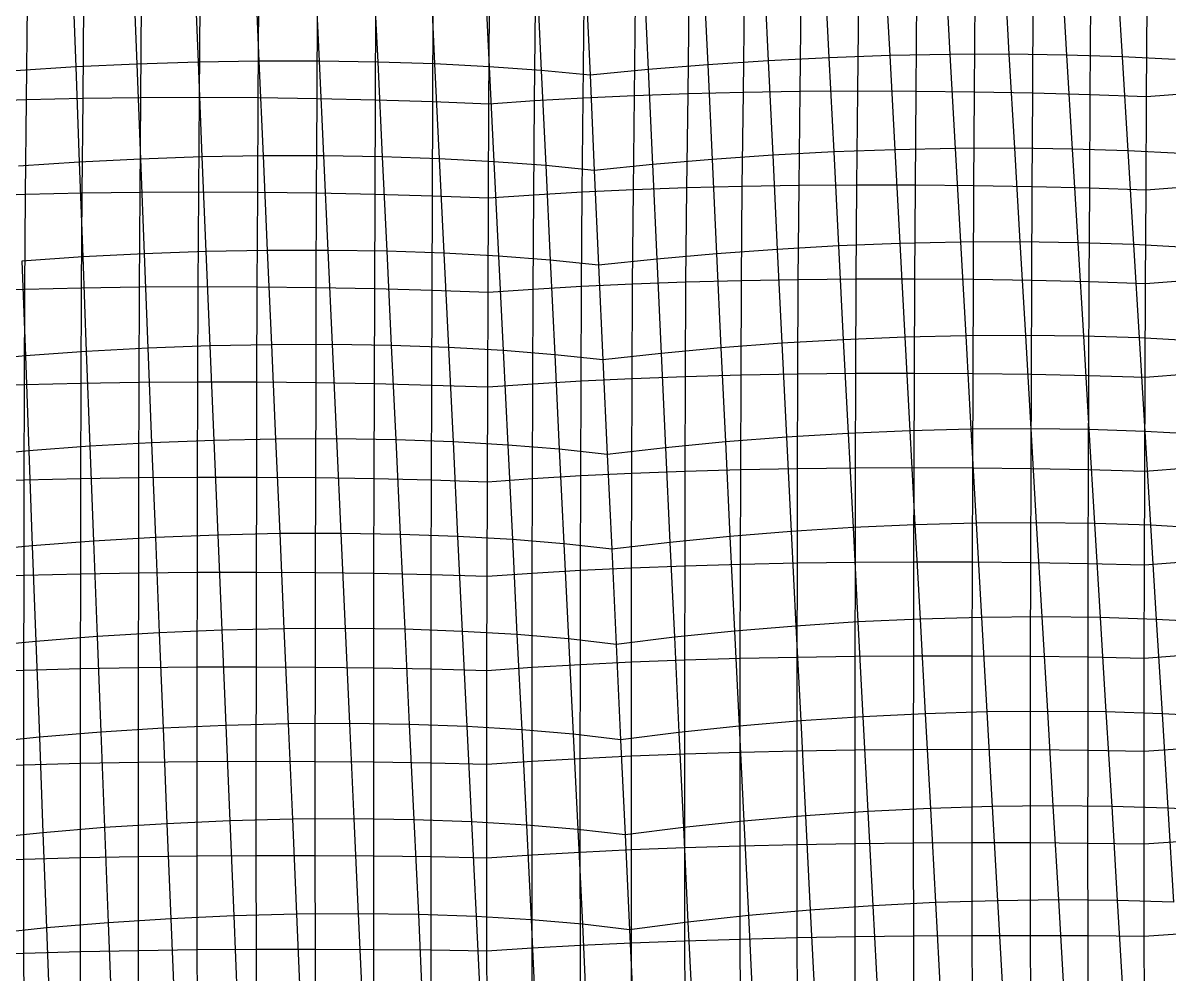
# Model space of a CAD drawing. Extents: x -429 to 429, y -1 to 209.
# Drawn here: x 79.73 to 120.57, y 107.02 to 140.9 of the extents above; entities that cross this region are included whole.
import ezdxf

# ---------------------------------------------------------------- set-up
doc = ezdxf.new("R2010")
doc.units = 0

msp = doc.modelspace()

# ---------------------------------------------------------------- linework, layer by layer
at = {"layer": 'default', "color": 5, "linetype": 'CONTINUOUS'}
for p, q in [((87.996, 142.93, -5.361), (88.143, 139.542, -6.041)), ((90.127, 142.929, -4.918), (90.282, 139.543, -5.594)), ((106.121, 142.928, -1.267), (106.283, 139.555, -1.918)), ((108.281, 143.032, -1.289), (108.45, 139.664, -1.951)), ((110.436, 143.103, -1.123), (110.615, 139.739, -1.792)), ((112.572, 143.14, -0.77), (112.758, 139.78, -1.44)), ((114.67, 143.144, -0.234), (114.864, 139.786, -0.899)), ((116.714, 143.115, 0.481), (116.914, 139.758, -0.174)), ((118.69, 143.052, 1.371), (118.893, 139.695, 0.73)), ((81.494, 142.733, -5.567), (81.617, 139.334, -6.228)), ((83.662, 142.831, -5.687), (83.793, 139.437, -6.359)), ((85.835, 142.897, -5.618), (85.974, 139.507, -6.297)), ((92.213, 142.894, -4.293), (92.373, 139.509, -4.96)), ((94.237, 142.826, -3.49), (94.401, 139.441, -4.143)), ((96.184, 142.726, -2.515), (96.348, 139.339, -3.15)), ((98.038, 142.594, -1.377), (98.198, 139.204, -1.989)), ((101.857, 142.626, -0.661), (102.009, 139.241, -1.275)), ((103.974, 142.793, -1.057), (104.13, 139.414, -1.692)), ((99.786, 142.431, -0.083), (99.937, 139.037, -0.67)), ((99.786, 142.431, -0.083), (99.937, 139.037, -0.67)), ((108.45, 139.664, -1.951), (106.283, 139.555, -1.918)), ((110.615, 139.739, -1.792), (108.45, 139.664, -1.951)), ((108.45, 139.664, -1.951), (108.621, 136.305, -2.624)), ((112.758, 139.78, -1.44), (110.615, 139.739, -1.792)), ((110.615, 139.739, -1.792), (110.794, 136.385, -2.47)), ((114.864, 139.786, -0.899), (112.758, 139.78, -1.44)), ((112.758, 139.78, -1.44), (112.947, 136.429, -2.119)), ((116.914, 139.758, -0.174), (114.864, 139.786, -0.899)), ((114.864, 139.786, -0.899), (115.061, 136.437, -1.574)), ((118.893, 139.695, 0.73), (116.914, 139.758, -0.174)), ((116.914, 139.758, -0.174), (117.117, 136.41, -0.838)), ((120.783, 139.599, 1.806), (118.893, 139.695, 0.73)), ((118.893, 139.695, 0.73), (119.099, 136.346, 0.081)), ((81.617, 139.334, -6.228), (79.464, 139.199, -5.904)), ((83.793, 139.437, -6.359), (81.617, 139.334, -6.228)), ((81.617, 139.334, -6.228), (81.74, 135.944, -6.898)), ((85.974, 139.507, -6.297), (83.793, 139.437, -6.359)), ((83.793, 139.437, -6.359), (83.923, 136.052, -7.042)), ((88.143, 139.542, -6.041), (85.974, 139.507, -6.297)), ((85.974, 139.507, -6.297), (86.113, 136.126, -6.986)), ((90.282, 139.543, -5.594), (88.143, 139.542, -6.041)), ((88.143, 139.542, -6.041), (88.291, 136.164, -6.732)), ((92.373, 139.509, -4.96), (90.282, 139.543, -5.594)), ((90.282, 139.543, -5.594), (90.438, 136.166, -6.281)), ((94.401, 139.441, -4.143), (92.373, 139.509, -4.96)), ((92.373, 139.509, -4.96), (92.536, 136.132, -5.636)), ((96.348, 139.339, -3.15), (94.401, 139.441, -4.143)), ((94.401, 139.441, -4.143), (94.567, 136.062, -4.804)), ((98.198, 139.204, -1.989), (96.348, 139.339, -3.15)), ((96.348, 139.339, -3.15), (96.514, 135.958, -3.791)), ((104.13, 139.414, -1.692), (102.009, 139.241, -1.275)), ((106.283, 139.555, -1.918), (104.13, 139.414, -1.692)), ((104.13, 139.414, -1.692), (104.285, 136.042, -2.334)), ((106.283, 139.555, -1.918), (106.445, 136.19, -2.578)), ((99.937, 139.037, -0.67), (98.198, 139.204, -1.989)), ((98.198, 139.204, -1.989), (98.36, 135.82, -2.607)), ((102.009, 139.241, -1.275), (99.937, 139.037, -0.67)), ((99.937, 139.037, -0.67), (100.089, 135.648, -1.261)), ((99.937, 139.037, -0.67), (100.089, 135.648, -1.261)), ((102.009, 139.241, -1.275), (102.161, 135.86, -1.894)), ((112.947, 136.429, -2.119), (110.794, 136.385, -2.47)), ((115.061, 136.437, -1.574), (112.947, 136.429, -2.119)), ((112.947, 136.429, -2.119), (113.135, 133.088, -2.791)), ((117.117, 136.41, -0.838), (115.061, 136.437, -1.574)), ((115.061, 136.437, -1.574), (115.256, 133.099, -2.241)), ((119.099, 136.346, 0.081), (117.117, 136.41, -0.838)), ((117.117, 136.41, -0.838), (117.318, 133.072, -1.496)), ((83.923, 136.052, -7.042), (81.74, 135.944, -6.898)), ((86.113, 136.126, -6.986), (83.923, 136.052, -7.042)), ((83.923, 136.052, -7.042), (84.054, 132.677, -7.718)), ((88.291, 136.164, -6.732), (86.113, 136.126, -6.986)), ((86.113, 136.126, -6.986), (86.252, 132.755, -7.668)), ((90.438, 136.166, -6.281), (88.291, 136.164, -6.732)), ((88.291, 136.164, -6.732), (88.439, 132.796, -7.415)), ((92.536, 136.132, -5.636), (90.438, 136.166, -6.281)), ((90.438, 136.166, -6.281), (90.593, 132.799, -6.959)), ((94.567, 136.062, -4.804), (92.536, 136.132, -5.636)), ((92.536, 136.132, -5.636), (92.697, 132.766, -6.306)), ((96.514, 135.958, -3.791), (94.567, 136.062, -4.804)), ((94.567, 136.062, -4.804), (94.732, 132.695, -5.461)), ((104.285, 136.042, -2.334), (102.161, 135.86, -1.894)), ((106.445, 136.19, -2.578), (104.285, 136.042, -2.334)), ((104.285, 136.042, -2.334), (104.442, 132.679, -2.974)), ((108.621, 136.305, -2.624), (106.445, 136.19, -2.578)), ((106.445, 136.19, -2.578), (106.607, 132.835, -3.234)), ((110.794, 136.385, -2.47), (108.621, 136.305, -2.624)), ((108.621, 136.305, -2.624), (108.791, 132.956, -3.29)), ((110.794, 136.385, -2.47), (110.973, 133.04, -3.142)), ((120.989, 136.248, 1.177), (119.099, 136.346, 0.081)), ((119.099, 136.346, 0.081), (119.303, 133.007, -0.563)), ((81.74, 135.944, -6.898), (79.581, 135.801, -6.555)), ((81.74, 135.944, -6.898), (81.863, 132.563, -7.563)), ((98.36, 135.82, -2.607), (96.514, 135.958, -3.791)), ((96.514, 135.958, -3.791), (96.679, 132.588, -4.431)), ((100.089, 135.648, -1.261), (98.36, 135.82, -2.607)), ((98.36, 135.82, -2.607), (98.521, 132.445, -3.226)), ((102.161, 135.86, -1.894), (100.089, 135.648, -1.261)), ((100.089, 135.648, -1.261), (100.242, 132.269, -1.856)), ((100.089, 135.648, -1.261), (100.242, 132.269, -1.856)), ((102.161, 135.86, -1.894), (102.313, 132.49, -2.514)), ((86.252, 132.755, -7.668), (84.054, 132.677, -7.718)), ((88.439, 132.796, -7.415), (86.252, 132.755, -7.668)), ((86.252, 132.755, -7.668), (86.392, 129.394, -8.353)), ((90.593, 132.799, -6.959), (88.439, 132.796, -7.415)), ((88.439, 132.796, -7.415), (88.586, 129.437, -8.1)), ((92.697, 132.766, -6.306), (90.593, 132.799, -6.959)), ((90.593, 132.799, -6.959), (90.748, 129.442, -7.641)), ((94.732, 132.695, -5.461), (92.697, 132.766, -6.306)), ((92.697, 132.766, -6.306), (92.858, 129.408, -6.979)), ((106.607, 132.835, -3.234), (104.442, 132.679, -2.974)), ((108.791, 132.956, -3.29), (106.607, 132.835, -3.234)), ((106.607, 132.835, -3.234), (106.771, 129.489, -3.893)), ((110.973, 133.04, -3.142), (108.791, 132.956, -3.29)), ((108.791, 132.956, -3.29), (108.962, 129.616, -3.959)), ((113.135, 133.088, -2.791), (110.973, 133.04, -3.142)), ((110.973, 133.04, -3.142), (111.153, 129.706, -3.816)), ((115.256, 133.099, -2.241), (113.135, 133.088, -2.791)), ((113.135, 133.088, -2.791), (113.322, 129.757, -3.465)), ((117.318, 133.072, -1.496), (115.256, 133.099, -2.241)), ((115.256, 133.099, -2.241), (115.451, 129.769, -2.911)), ((119.303, 133.007, -0.563), (117.318, 133.072, -1.496)), ((117.318, 133.072, -1.496), (117.519, 129.743, -2.157)), ((121.192, 132.907, 0.549), (119.303, 133.007, -0.563)), ((119.303, 133.007, -0.563), (119.507, 129.678, -1.212)), ((81.863, 132.563, -7.563), (79.699, 132.414, -7.204)), ((79.699, 132.414, -7.204), (79.819, 129.036, -7.858)), ((84.054, 132.677, -7.718), (81.863, 132.563, -7.563)), ((81.863, 132.563, -7.563), (81.988, 129.192, -8.231)), ((84.054, 132.677, -7.718), (84.186, 129.312, -8.396)), ((96.679, 132.588, -4.431), (94.732, 132.695, -5.461)), ((94.732, 132.695, -5.461), (94.896, 129.336, -6.121)), ((98.521, 132.445, -3.226), (96.679, 132.588, -4.431)), ((96.679, 132.588, -4.431), (96.844, 129.226, -5.075)), ((100.242, 132.269, -1.856), (98.521, 132.445, -3.226)), ((98.521, 132.445, -3.226), (98.682, 129.079, -3.851)), ((102.313, 132.49, -2.514), (100.242, 132.269, -1.856)), ((104.442, 132.679, -2.974), (102.313, 132.49, -2.514)), ((102.313, 132.49, -2.514), (102.468, 129.128, -3.14)), ((104.442, 132.679, -2.974), (104.599, 129.326, -3.619)), ((100.242, 132.269, -1.856), (100.396, 128.897, -2.459)), ((100.242, 132.269, -1.856), (100.396, 128.897, -2.459)), ((106.771, 129.489, -3.893), (104.599, 129.326, -3.619)), ((108.962, 129.616, -3.959), (106.771, 129.489, -3.893)), ((106.771, 129.489, -3.893), (106.936, 126.142, -4.541)), ((111.153, 129.706, -3.816), (108.962, 129.616, -3.959)), ((108.962, 129.616, -3.959), (109.133, 126.274, -4.613)), ((113.322, 129.757, -3.465), (111.153, 129.706, -3.816)), ((111.153, 129.706, -3.816), (111.331, 126.368, -4.472)), ((115.451, 129.769, -2.911), (113.322, 129.757, -3.465)), ((113.322, 129.757, -3.465), (113.507, 126.423, -4.122)), ((117.519, 129.743, -2.157), (115.451, 129.769, -2.911)), ((115.451, 129.769, -2.911), (115.641, 126.437, -3.564)), ((119.507, 129.678, -1.212), (117.519, 129.743, -2.157)), ((117.519, 129.743, -2.157), (117.714, 126.412, -2.805)), ((121.396, 129.575, -0.083), (119.507, 129.678, -1.212)), ((119.507, 129.678, -1.212), (119.705, 126.346, -1.851)), ((81.988, 129.192, -8.231), (79.819, 129.036, -7.858)), ((84.186, 129.312, -8.396), (81.988, 129.192, -8.231)), ((81.988, 129.192, -8.231), (82.115, 125.819, -8.889)), ((86.392, 129.394, -8.353), (84.186, 129.312, -8.396)), ((84.186, 129.312, -8.396), (84.318, 125.944, -9.06)), ((88.586, 129.437, -8.1), (86.392, 129.394, -8.353)), ((86.392, 129.394, -8.353), (86.531, 126.03, -9.02)), ((90.748, 129.442, -7.641), (88.586, 129.437, -8.1)), ((88.586, 129.437, -8.1), (88.732, 126.076, -8.767)), ((92.858, 129.408, -6.979), (90.748, 129.442, -7.641)), ((90.748, 129.442, -7.641), (90.9, 126.082, -8.305)), ((94.896, 129.336, -6.121), (92.858, 129.408, -6.979)), ((92.858, 129.408, -6.979), (93.014, 126.049, -7.638)), ((96.844, 129.226, -5.075), (94.896, 129.336, -6.121)), ((94.896, 129.336, -6.121), (95.056, 125.976, -6.772)), ((98.682, 129.079, -3.851), (96.844, 129.226, -5.075)), ((96.844, 129.226, -5.075), (97.005, 125.864, -5.716)), ((100.396, 128.897, -2.459), (98.682, 129.079, -3.851)), ((98.682, 129.079, -3.851), (98.842, 125.714, -4.479)), ((102.468, 129.128, -3.14), (100.396, 128.897, -2.459)), ((104.599, 129.326, -3.619), (102.468, 129.128, -3.14)), ((102.468, 129.128, -3.14), (102.625, 125.766, -3.767)), ((104.599, 129.326, -3.619), (104.76, 125.972, -4.258)), ((79.819, 129.036, -7.858), (77.699, 128.845, -7.281)), ((79.819, 129.036, -7.858), (79.942, 125.657, -8.506)), ((100.396, 128.897, -2.459), (100.551, 125.527, -3.073)), ((100.396, 128.897, -2.459), (100.551, 125.527, -3.073)), ((109.133, 126.274, -4.613), (106.936, 126.142, -4.541)), ((111.331, 126.368, -4.472), (109.133, 126.274, -4.613)), ((109.133, 126.274, -4.613), (109.308, 122.924, -5.286)), ((113.507, 126.423, -4.122), (111.331, 126.368, -4.472)), ((111.331, 126.368, -4.472), (111.513, 123.023, -5.15)), ((115.641, 126.437, -3.564), (113.507, 126.423, -4.122)), ((113.507, 126.423, -4.122), (113.696, 123.081, -4.799)), ((117.714, 126.412, -2.805), (115.641, 126.437, -3.564)), ((115.641, 126.437, -3.564), (115.837, 123.097, -4.238)), ((119.705, 126.346, -1.851), (117.714, 126.412, -2.805)), ((117.714, 126.412, -2.805), (117.915, 123.073, -3.472)), ((121.596, 126.241, -0.711), (119.705, 126.346, -1.851)), ((119.705, 126.346, -1.851), (119.909, 123.007, -2.508)), ((82.115, 125.819, -8.889), (79.942, 125.657, -8.506)), ((84.318, 125.944, -9.06), (82.115, 125.819, -8.889)), ((82.115, 125.819, -8.889), (82.244, 122.438, -9.565)), ((86.531, 126.03, -9.02), (84.318, 125.944, -9.06)), ((84.318, 125.944, -9.06), (84.454, 122.568, -9.745)), ((88.732, 126.076, -8.767), (86.531, 126.03, -9.02)), ((86.531, 126.03, -9.02), (86.673, 122.658, -9.708)), ((90.9, 126.082, -8.305), (88.732, 126.076, -8.767)), ((88.732, 126.076, -8.767), (88.881, 122.707, -9.456)), ((93.014, 126.049, -7.638), (90.9, 126.082, -8.305)), ((90.9, 126.082, -8.305), (91.056, 122.715, -8.991)), ((95.056, 125.976, -6.772), (93.014, 126.049, -7.638)), ((93.014, 126.049, -7.638), (93.176, 122.682, -8.317)), ((97.005, 125.864, -5.716), (95.056, 125.976, -6.772)), ((95.056, 125.976, -6.772), (95.22, 122.608, -7.441)), ((98.842, 125.714, -4.479), (97.005, 125.864, -5.716)), ((97.005, 125.864, -5.716), (97.17, 122.494, -6.372)), ((104.76, 125.972, -4.258), (102.625, 125.766, -3.767)), ((106.936, 126.142, -4.541), (104.76, 125.972, -4.258)), ((104.76, 125.972, -4.258), (104.922, 122.61, -4.914)), ((106.936, 126.142, -4.541), (107.104, 122.786, -5.208)), ((79.942, 125.657, -8.506), (77.819, 125.459, -7.917)), ((79.942, 125.657, -8.506), (80.066, 122.27, -9.172)), ((100.551, 125.527, -3.073), (98.842, 125.714, -4.479)), ((98.842, 125.714, -4.479), (99.006, 122.34, -5.12)), ((102.625, 125.766, -3.767), (100.551, 125.527, -3.073)), ((100.551, 125.527, -3.073), (100.709, 122.15, -3.697)), ((100.551, 125.527, -3.073), (100.709, 122.15, -3.697)), ((102.625, 125.766, -3.767), (102.784, 122.397, -4.409)), ((109.308, 122.924, -5.286), (107.104, 122.786, -5.208)), ((111.513, 123.023, -5.15), (109.308, 122.924, -5.286)), ((109.308, 122.924, -5.286), (109.484, 119.559, -5.96)), ((113.696, 123.081, -4.799), (111.513, 123.023, -5.15)), ((111.513, 123.023, -5.15), (111.695, 119.661, -5.826)), ((115.837, 123.097, -4.238), (113.696, 123.081, -4.799)), ((113.696, 123.081, -4.799), (113.886, 119.722, -5.475)), ((117.915, 123.073, -3.472), (115.837, 123.097, -4.238)), ((115.837, 123.097, -4.238), (116.033, 119.741, -4.911)), ((119.909, 123.007, -2.508), (117.915, 123.073, -3.472)), ((117.915, 123.073, -3.472), (118.115, 119.718, -4.138)), ((121.8, 122.901, -1.355), (119.909, 123.007, -2.508)), ((119.909, 123.007, -2.508), (120.113, 119.653, -3.166)), ((84.454, 122.568, -9.745), (82.244, 122.438, -9.565)), ((86.673, 122.658, -9.708), (84.454, 122.568, -9.745)), ((84.454, 122.568, -9.745), (84.59, 119.176, -10.428)), ((88.881, 122.707, -9.456), (86.673, 122.658, -9.708)), ((86.673, 122.658, -9.708), (86.816, 119.269, -10.395)), ((91.056, 122.715, -8.991), (88.881, 122.707, -9.456)), ((88.881, 122.707, -9.456), (89.03, 119.321, -10.143)), ((93.176, 122.682, -8.317), (91.056, 122.715, -8.991)), ((91.056, 122.715, -8.991), (91.211, 119.331, -9.675)), ((95.22, 122.608, -7.441), (93.176, 122.682, -8.317)), ((93.176, 122.682, -8.317), (93.335, 119.298, -8.995)), ((97.17, 122.494, -6.372), (95.22, 122.608, -7.441)), ((95.22, 122.608, -7.441), (95.384, 119.224, -8.111)), ((104.922, 122.61, -4.914), (102.784, 122.397, -4.409)), ((107.104, 122.786, -5.208), (104.922, 122.61, -4.914)), ((104.922, 122.61, -4.914), (105.087, 119.234, -5.573)), ((107.104, 122.786, -5.208), (107.274, 119.416, -5.875)), ((80.066, 122.27, -9.172), (77.94, 122.066, -8.568)), ((82.244, 122.438, -9.565), (80.066, 122.27, -9.172)), ((80.066, 122.27, -9.172), (80.191, 118.869, -9.84)), ((82.244, 122.438, -9.565), (82.374, 119.042, -10.242)), ((99.006, 122.34, -5.12), (97.17, 122.494, -6.372)), ((97.17, 122.494, -6.372), (97.335, 119.109, -7.032)), ((100.709, 122.15, -3.697), (99.006, 122.34, -5.12)), ((99.006, 122.34, -5.12), (99.169, 118.954, -5.767)), ((102.784, 122.397, -4.409), (100.709, 122.15, -3.697)), ((100.709, 122.15, -3.697), (100.869, 118.761, -4.329)), ((100.709, 122.15, -3.697), (100.869, 118.761, -4.329)), ((102.784, 122.397, -4.409), (102.945, 119.015, -5.056)), ((111.695, 119.661, -5.826), (109.484, 119.559, -5.96)), ((113.886, 119.722, -5.475), (111.695, 119.661, -5.826)), ((111.695, 119.661, -5.826), (111.881, 116.29, -6.517)), ((116.033, 119.741, -4.911), (113.886, 119.722, -5.475)), ((113.886, 119.722, -5.475), (114.078, 116.354, -6.166)), ((118.115, 119.718, -4.138), (116.033, 119.741, -4.911)), ((116.033, 119.741, -4.911), (116.232, 116.375, -5.598)), ((120.113, 119.653, -3.166), (118.115, 119.718, -4.138)), ((118.115, 119.718, -4.138), (118.32, 116.354, -4.819)), ((122.005, 119.546, -2.002), (120.113, 119.653, -3.166)), ((120.113, 119.653, -3.166), (120.321, 116.289, -3.836)), ((86.816, 119.269, -10.395), (84.59, 119.176, -10.428)), ((89.03, 119.321, -10.143), (86.816, 119.269, -10.395)), ((86.816, 119.269, -10.395), (86.96, 115.871, -11.097)), ((91.211, 119.331, -9.675), (89.03, 119.321, -10.143)), ((89.03, 119.321, -10.143), (89.182, 115.926, -10.845)), ((93.335, 119.298, -8.995), (91.211, 119.331, -9.675)), ((91.211, 119.331, -9.675), (91.369, 115.937, -10.374)), ((95.384, 119.224, -8.111), (93.335, 119.298, -8.995)), ((93.335, 119.298, -8.995), (93.499, 115.906, -9.688)), ((107.274, 119.416, -5.875), (105.087, 119.234, -5.573)), ((109.484, 119.559, -5.96), (107.274, 119.416, -5.875)), ((107.274, 119.416, -5.875), (107.445, 116.036, -6.555)), ((109.484, 119.559, -5.96), (109.662, 116.183, -6.647)), ((80.191, 118.869, -9.84), (78.063, 118.659, -9.224)), ((82.374, 119.042, -10.242), (80.191, 118.869, -9.84)), ((80.191, 118.869, -9.84), (80.318, 115.459, -10.519)), ((84.59, 119.176, -10.428), (82.374, 119.042, -10.242)), ((82.374, 119.042, -10.242), (82.505, 115.637, -10.933)), ((84.59, 119.176, -10.428), (84.727, 115.775, -11.126)), ((97.335, 119.109, -7.032), (95.384, 119.224, -8.111)), ((95.384, 119.224, -8.111), (95.551, 115.832, -8.794)), ((99.169, 118.954, -5.767), (97.335, 119.109, -7.032)), ((97.335, 119.109, -7.032), (97.503, 115.716, -7.702)), ((100.869, 118.761, -4.329), (99.169, 118.954, -5.767)), ((99.169, 118.954, -5.767), (99.335, 115.559, -6.422)), ((102.945, 119.015, -5.056), (100.869, 118.761, -4.329)), ((105.087, 119.234, -5.573), (102.945, 119.015, -5.056)), ((102.945, 119.015, -5.056), (103.106, 115.624, -5.711)), ((105.087, 119.234, -5.573), (105.252, 115.849, -6.242)), ((100.869, 118.761, -4.329), (101.029, 115.364, -4.967)), ((100.869, 118.761, -4.329), (101.029, 115.364, -4.967)), ((107.445, 116.036, -6.555), (105.252, 115.849, -6.242)), ((109.662, 116.183, -6.647), (107.445, 116.036, -6.555)), ((107.445, 116.036, -6.555), (107.616, 112.658, -7.235)), ((111.881, 116.29, -6.517), (109.662, 116.183, -6.647)), ((109.662, 116.183, -6.647), (109.84, 112.809, -7.334)), ((114.078, 116.354, -6.166), (111.881, 116.29, -6.517)), ((111.881, 116.29, -6.517), (112.066, 112.919, -7.208)), ((116.232, 116.375, -5.598), (114.078, 116.354, -6.166)), ((114.078, 116.354, -6.166), (114.271, 112.987, -6.857)), ((118.32, 116.354, -4.819), (116.232, 116.375, -5.598)), ((116.232, 116.375, -5.598), (116.431, 113.011, -6.285)), ((120.321, 116.289, -3.836), (118.32, 116.354, -4.819)), ((118.32, 116.354, -4.819), (118.524, 112.991, -5.498)), ((122.213, 116.182, -2.66), (120.321, 116.289, -3.836)), ((120.321, 116.289, -3.836), (120.528, 112.927, -4.505)), ((82.505, 115.637, -10.933), (80.318, 115.459, -10.519)), ((84.727, 115.775, -11.126), (82.505, 115.637, -10.933)), ((82.505, 115.637, -10.933), (82.636, 112.233, -11.622)), ((86.96, 115.871, -11.097), (84.727, 115.775, -11.126)), ((84.727, 115.775, -11.126), (84.865, 112.374, -11.824)), ((89.182, 115.926, -10.845), (86.96, 115.871, -11.097)), ((86.96, 115.871, -11.097), (87.105, 112.474, -11.798)), ((91.369, 115.937, -10.374), (89.182, 115.926, -10.845)), ((89.182, 115.926, -10.845), (89.334, 112.531, -11.547)), ((93.499, 115.906, -9.688), (91.369, 115.937, -10.374)), ((91.369, 115.937, -10.374), (91.528, 112.544, -11.073)), ((95.551, 115.832, -8.794), (93.499, 115.906, -9.688)), ((93.499, 115.906, -9.688), (93.663, 112.514, -10.38)), ((97.503, 115.716, -7.702), (95.551, 115.832, -8.794)), ((95.551, 115.832, -8.794), (95.718, 112.441, -9.476)), ((99.335, 115.559, -6.422), (97.503, 115.716, -7.702)), ((97.503, 115.716, -7.702), (97.671, 112.325, -8.371)), ((103.106, 115.624, -5.711), (101.029, 115.364, -4.967)), ((105.252, 115.849, -6.242), (103.106, 115.624, -5.711)), ((103.106, 115.624, -5.711), (103.268, 112.236, -6.365)), ((105.252, 115.849, -6.242), (105.417, 112.466, -6.911)), ((80.318, 115.459, -10.519), (78.186, 115.243, -9.889)), ((80.318, 115.459, -10.519), (80.444, 112.051, -11.197)), ((101.029, 115.364, -4.967), (99.335, 115.559, -6.422)), ((99.335, 115.559, -6.422), (99.501, 112.168, -7.076)), ((101.029, 115.364, -4.967), (101.189, 111.971, -5.604)), ((101.029, 115.364, -4.967), (101.189, 111.971, -5.604)), ((109.84, 112.809, -7.334), (107.616, 112.658, -7.235)), ((112.066, 112.919, -7.208), (109.84, 112.809, -7.334)), ((109.84, 112.809, -7.334), (110.015, 109.447, -8.005)), ((114.271, 112.987, -6.857), (112.066, 112.919, -7.208)), ((112.066, 112.919, -7.208), (112.248, 109.56, -7.881)), ((116.431, 113.011, -6.285), (114.271, 112.987, -6.857)), ((114.271, 112.987, -6.857), (114.46, 109.63, -7.53)), ((118.524, 112.991, -5.498), (116.431, 113.011, -6.285)), ((116.431, 113.011, -6.285), (116.626, 109.657, -6.955)), ((120.528, 112.927, -4.505), (118.524, 112.991, -5.498)), ((118.524, 112.991, -5.498), (118.724, 109.639, -6.162)), ((122.421, 112.821, -3.316), (120.528, 112.927, -4.505)), ((120.528, 112.927, -4.505), (120.731, 109.578, -5.161)), ((84.865, 112.374, -11.824), (82.636, 112.233, -11.622)), ((87.105, 112.474, -11.798), (84.865, 112.374, -11.824)), ((84.865, 112.374, -11.824), (85.001, 108.986, -12.504)), ((89.334, 112.531, -11.547), (87.105, 112.474, -11.798)), ((87.105, 112.474, -11.798), (87.247, 109.088, -12.483)), ((91.528, 112.544, -11.073), (89.334, 112.531, -11.547)), ((89.334, 112.531, -11.547), (89.483, 109.147, -12.232)), ((93.663, 112.514, -10.38), (91.528, 112.544, -11.073)), ((91.528, 112.544, -11.073), (91.682, 109.163, -11.754)), ((95.718, 112.441, -9.476), (93.663, 112.514, -10.38)), ((93.663, 112.514, -10.38), (93.823, 109.134, -11.056)), ((97.671, 112.325, -8.371), (95.718, 112.441, -9.476)), ((95.718, 112.441, -9.476), (95.881, 109.062, -10.144)), ((99.501, 112.168, -7.076), (97.671, 112.325, -8.371)), ((97.671, 112.325, -8.371), (97.835, 108.948, -9.028)), ((105.417, 112.466, -6.911), (103.268, 112.236, -6.365)), ((107.616, 112.658, -7.235), (105.417, 112.466, -6.911)), ((105.417, 112.466, -6.911), (105.581, 109.097, -7.566)), ((107.616, 112.658, -7.235), (107.785, 109.292, -7.899)), ((80.444, 112.051, -11.197), (78.309, 111.831, -10.552)), ((82.636, 112.233, -11.622), (80.444, 112.051, -11.197)), ((80.444, 112.051, -11.197), (80.569, 108.658, -11.863)), ((82.636, 112.233, -11.622), (82.767, 108.842, -12.297)), ((101.189, 111.971, -5.604), (99.501, 112.168, -7.076)), ((99.501, 112.168, -7.076), (99.664, 108.792, -7.72)), ((103.268, 112.236, -6.365), (101.189, 111.971, -5.604)), ((101.189, 111.971, -5.604), (101.348, 108.596, -6.234)), ((101.189, 111.971, -5.604), (101.348, 108.596, -6.234)), ((103.268, 112.236, -6.365), (103.428, 108.864, -7.009)), ((110.015, 109.447, -8.005), (107.785, 109.292, -7.899)), ((112.248, 109.56, -7.881), (110.015, 109.447, -8.005)), ((110.015, 109.447, -8.005), (110.188, 106.102, -8.656)), ((114.46, 109.63, -7.53), (112.248, 109.56, -7.881)), ((112.248, 109.56, -7.881), (112.427, 106.217, -8.534)), ((116.626, 109.657, -6.955), (114.46, 109.63, -7.53)), ((114.46, 109.63, -7.53), (114.645, 106.29, -8.183)), ((118.724, 109.639, -6.162), (116.626, 109.657, -6.955)), ((116.626, 109.657, -6.955), (116.816, 106.319, -7.605)), ((120.731, 109.578, -5.161), (118.724, 109.639, -6.162)), ((118.724, 109.639, -6.162), (118.918, 106.305, -6.808)), ((87.247, 109.088, -12.483), (85.001, 108.986, -12.504)), ((89.483, 109.147, -12.232), (87.247, 109.088, -12.483)), ((87.247, 109.088, -12.483), (87.387, 105.719, -13.146)), ((91.682, 109.163, -11.754), (89.483, 109.147, -12.232)), ((89.483, 109.147, -12.232), (89.628, 105.78, -12.896)), ((93.823, 109.134, -11.056), (91.682, 109.163, -11.754)), ((91.682, 109.163, -11.754), (91.833, 105.798, -12.416)), ((95.881, 109.062, -10.144), (93.823, 109.134, -11.056)), ((93.823, 109.134, -11.056), (93.978, 105.772, -11.713)), ((97.835, 108.948, -9.028), (95.881, 109.062, -10.144)), ((95.881, 109.062, -10.144), (96.039, 105.702, -10.794)), ((105.581, 109.097, -7.566), (103.428, 108.864, -7.009)), ((107.785, 109.292, -7.899), (105.581, 109.097, -7.566)), ((105.581, 109.097, -7.566), (105.744, 105.747, -8.206)), ((107.785, 109.292, -7.899), (107.952, 105.944, -8.546)), ((80.569, 108.658, -11.863), (78.432, 108.435, -11.206)), ((82.767, 108.842, -12.297), (80.569, 108.658, -11.863)), ((80.569, 108.658, -11.863), (80.694, 105.283, -12.512)), ((85.001, 108.986, -12.504), (82.767, 108.842, -12.297)), ((82.767, 108.842, -12.297), (82.896, 105.469, -12.954)), ((85.001, 108.986, -12.504), (85.135, 105.615, -13.166)), ((99.664, 108.792, -7.72), (97.835, 108.948, -9.028)), ((97.835, 108.948, -9.028), (97.995, 105.59, -9.669)), ((101.348, 108.596, -6.234), (99.664, 108.792, -7.72)), ((99.664, 108.792, -7.72), (99.824, 105.436, -8.351)), ((103.428, 108.864, -7.009), (101.348, 108.596, -6.234)), ((103.428, 108.864, -7.009), (103.587, 105.513, -7.64)), ((101.348, 108.596, -6.234), (101.505, 105.243, -6.853)), ((101.348, 108.596, -6.234), (101.505, 105.243, -6.853))]:
    msp.add_line(p, q, dxfattribs=at)
at = {"layer": 'default', "color": 3, "linetype": 'CONTINUOUS'}
for p, q in [((103.43, 138.373, 23.598), (103.47, 141.715, 23.19)), ((105.4, 138.422, 24.268), (105.439, 141.762, 23.853)), ((107.421, 138.454, 24.767), (107.456, 141.791, 24.35)), ((109.478, 138.467, 25.093), (109.509, 141.801, 24.678)), ((111.555, 138.462, 25.243), (111.582, 141.794, 24.834)), ((113.637, 138.44, 25.216), (113.661, 141.768, 24.817)), ((115.71, 138.399, 25.012), (115.731, 141.724, 24.627)), ((79.862, 138.163, 19.569), (79.895, 141.53, 19.155)), ((81.877, 138.207, 20.157), (81.908, 141.572, 19.736)), ((83.934, 138.233, 20.571), (83.962, 141.597, 20.147)), ((86.019, 138.241, 20.808), (86.043, 141.602, 20.387)), ((88.117, 138.231, 20.868), (88.138, 141.589, 20.453)), ((90.213, 138.202, 20.749), (90.23, 141.558, 20.344)), ((92.291, 138.155, 20.453), (92.307, 141.508, 20.062)), ((94.336, 138.091, 19.981), (94.352, 141.44, 19.609)), ((96.333, 138.009, 19.337), (96.352, 141.355, 18.987)), ((96.333, 138.009, 19.337), (96.352, 141.355, 18.987)), ((97.963, 138.124, 20.625), (97.992, 141.469, 20.257)), ((99.697, 138.224, 21.77), (99.733, 141.568, 21.385)), ((101.524, 138.307, 22.764), (101.563, 141.65, 22.365)), ((117.758, 138.341, 24.633), (117.779, 141.662, 24.266)), ((119.765, 138.266, 24.081), (119.788, 141.583, 23.737)), ((119.765, 138.266, 24.081), (119.788, 141.583, 23.737)), ((107.421, 138.454, 24.767), (105.4, 138.422, 24.268)), ((107.387, 135.109, 25.179), (107.421, 138.454, 24.767)), ((109.478, 138.467, 25.093), (107.421, 138.454, 24.767)), ((109.448, 135.126, 25.503), (109.478, 138.467, 25.093)), ((111.555, 138.462, 25.243), (109.478, 138.467, 25.093)), ((111.53, 135.124, 25.646), (111.555, 138.462, 25.243)), ((113.637, 138.44, 25.216), (111.555, 138.462, 25.243)), ((113.617, 135.104, 25.608), (113.637, 138.44, 25.216)), ((115.71, 138.399, 25.012), (113.637, 138.44, 25.216)), ((79.862, 138.163, 19.569), (77.906, 138.101, 18.813)), ((79.829, 134.79, 19.977), (79.862, 138.163, 19.569)), ((81.877, 138.207, 20.157), (79.862, 138.163, 19.569)), ((81.846, 134.835, 20.572), (81.877, 138.207, 20.157)), ((83.934, 138.233, 20.571), (81.877, 138.207, 20.157)), ((83.907, 134.863, 20.988), (83.934, 138.233, 20.571)), ((86.019, 138.241, 20.808), (83.934, 138.233, 20.571)), ((85.997, 134.873, 21.224), (86.019, 138.241, 20.808)), ((88.117, 138.231, 20.868), (86.019, 138.241, 20.808)), ((88.099, 134.865, 21.277), (88.117, 138.231, 20.868)), ((90.213, 138.202, 20.749), (88.117, 138.231, 20.868)), ((90.198, 134.839, 21.146), (90.213, 138.202, 20.749)), ((92.291, 138.155, 20.453), (90.213, 138.202, 20.749)), ((92.278, 134.795, 20.834), (92.291, 138.155, 20.453)), ((94.336, 138.091, 19.981), (92.291, 138.155, 20.453)), ((94.323, 134.734, 20.342), (94.336, 138.091, 19.981)), ((96.333, 138.009, 19.337), (94.336, 138.091, 19.981)), ((97.963, 138.124, 20.625), (96.333, 138.009, 19.337)), ((97.935, 134.771, 20.983), (97.963, 138.124, 20.625)), ((99.697, 138.224, 21.77), (97.963, 138.124, 20.625)), ((99.662, 134.872, 22.146), (99.697, 138.224, 21.77)), ((101.524, 138.307, 22.764), (99.697, 138.224, 21.77)), ((101.486, 134.956, 23.154), (101.524, 138.307, 22.764)), ((103.43, 138.373, 23.598), (101.524, 138.307, 22.764)), ((103.391, 135.024, 24), (103.43, 138.373, 23.598)), ((105.4, 138.422, 24.268), (103.43, 138.373, 23.598)), ((105.363, 135.076, 24.677), (105.4, 138.422, 24.268)), ((115.692, 135.067, 25.388), (115.71, 138.399, 25.012)), ((117.758, 138.341, 24.633), (115.71, 138.399, 25.012)), ((117.74, 135.013, 24.989), (117.758, 138.341, 24.633)), ((119.765, 138.266, 24.081), (117.758, 138.341, 24.633)), ((119.746, 134.942, 24.413), (119.765, 138.266, 24.081)), ((119.746, 134.942, 24.413), (119.765, 138.266, 24.081)), ((121.327, 138.384, 25.431), (119.765, 138.266, 24.081)), ((96.317, 134.656, 19.674), (96.333, 138.009, 19.337)), ((96.317, 134.656, 19.674), (96.333, 138.009, 19.337)), ((79.829, 134.79, 19.977), (77.873, 134.727, 19.21)), ((79.801, 131.405, 20.362), (79.829, 134.79, 19.977)), ((81.846, 134.835, 20.572), (79.829, 134.79, 19.977)), ((81.819, 131.452, 20.963), (81.846, 134.835, 20.572)), ((83.907, 134.863, 20.988), (81.846, 134.835, 20.572)), ((83.883, 131.482, 21.382), (83.907, 134.863, 20.988)), ((85.997, 134.873, 21.224), (83.907, 134.863, 20.988)), ((85.977, 131.494, 21.615), (85.997, 134.873, 21.224)), ((88.099, 134.865, 21.277), (85.997, 134.873, 21.224)), ((88.084, 131.489, 21.663), (88.099, 134.865, 21.277)), ((90.198, 134.839, 21.146), (88.099, 134.865, 21.277)), ((90.186, 131.465, 21.523), (90.198, 134.839, 21.146)), ((92.278, 134.795, 20.834), (90.198, 134.839, 21.146)), ((92.268, 131.425, 21.196), (92.278, 134.795, 20.834)), ((94.323, 134.734, 20.342), (92.278, 134.795, 20.834)), ((97.935, 134.771, 20.983), (96.317, 134.656, 19.674)), ((97.911, 131.408, 21.325), (97.935, 134.771, 20.983)), ((99.662, 134.872, 22.146), (97.935, 134.771, 20.983)), ((99.632, 131.509, 22.503), (99.662, 134.872, 22.146)), ((101.486, 134.956, 23.154), (99.662, 134.872, 22.146)), ((101.452, 131.595, 23.524), (101.486, 134.956, 23.154)), ((103.391, 135.024, 24), (101.486, 134.956, 23.154)), ((103.357, 131.665, 24.38), (103.391, 135.024, 24)), ((105.363, 135.076, 24.677), (103.391, 135.024, 24)), ((105.331, 131.718, 25.062), (105.363, 135.076, 24.677)), ((107.387, 135.109, 25.179), (105.363, 135.076, 24.677)), ((107.358, 131.755, 25.567), (107.387, 135.109, 25.179)), ((109.448, 135.126, 25.503), (107.387, 135.109, 25.179)), ((109.423, 131.773, 25.889), (109.448, 135.126, 25.503)), ((111.53, 135.124, 25.646), (109.448, 135.126, 25.503)), ((111.509, 131.775, 26.027), (111.53, 135.124, 25.646)), ((113.617, 135.104, 25.608), (111.53, 135.124, 25.646)), ((113.599, 131.759, 25.979), (113.617, 135.104, 25.608)), ((115.692, 135.067, 25.388), (113.617, 135.104, 25.608)), ((115.677, 131.725, 25.746), (115.692, 135.067, 25.388)), ((117.74, 135.013, 24.989), (115.692, 135.067, 25.388)), ((117.725, 131.675, 25.329), (117.74, 135.013, 24.989)), ((119.746, 134.942, 24.413), (117.74, 135.013, 24.989)), ((119.729, 131.607, 24.732), (119.746, 134.942, 24.413)), ((119.729, 131.607, 24.732), (119.746, 134.942, 24.413)), ((121.295, 135.06, 25.783), (119.746, 134.942, 24.413)), ((94.312, 131.367, 20.687), (94.323, 134.734, 20.342)), ((96.317, 134.656, 19.674), (94.323, 134.734, 20.342)), ((96.303, 131.292, 19.998), (96.317, 134.656, 19.674)), ((96.303, 131.292, 19.998), (96.317, 134.656, 19.674)), ((85.977, 131.494, 21.615), (83.883, 131.482, 21.382)), ((85.966, 128.102, 21.931), (85.977, 131.494, 21.615)), ((88.084, 131.489, 21.663), (85.977, 131.494, 21.615)), ((88.072, 128.1, 21.978), (88.084, 131.489, 21.663)), ((90.186, 131.465, 21.523), (88.084, 131.489, 21.663)), ((99.632, 131.509, 22.503), (97.911, 131.408, 21.325)), ((99.62, 128.136, 22.817), (99.632, 131.509, 22.503)), ((101.452, 131.595, 23.524), (99.632, 131.509, 22.503)), ((101.439, 128.222, 23.837), (101.452, 131.595, 23.524)), ((103.357, 131.665, 24.38), (101.452, 131.595, 23.524)), ((103.344, 128.293, 24.692), (103.357, 131.665, 24.38)), ((105.331, 131.718, 25.062), (103.357, 131.665, 24.38)), ((105.318, 128.348, 25.375), (105.331, 131.718, 25.062)), ((107.358, 131.755, 25.567), (105.331, 131.718, 25.062)), ((107.345, 128.387, 25.879), (107.358, 131.755, 25.567)), ((109.423, 131.773, 25.889), (107.358, 131.755, 25.567)), ((109.41, 128.408, 26.201), (109.423, 131.773, 25.889)), ((111.509, 131.775, 26.027), (109.423, 131.773, 25.889)), ((111.495, 128.413, 26.338), (111.509, 131.775, 26.027)), ((113.599, 131.759, 25.979), (111.509, 131.775, 26.027)), ((113.585, 128.401, 26.29), (113.599, 131.759, 25.979)), ((115.677, 131.725, 25.746), (113.599, 131.759, 25.979)), ((115.663, 128.372, 26.056), (115.677, 131.725, 25.746)), ((117.725, 131.675, 25.329), (115.677, 131.725, 25.746)), ((117.711, 128.326, 25.638), (117.725, 131.675, 25.329)), ((119.729, 131.607, 24.732), (117.725, 131.675, 25.329)), ((119.714, 128.264, 25.041), (119.729, 131.607, 24.732)), ((119.714, 128.264, 25.041), (119.729, 131.607, 24.732)), ((121.267, 131.727, 26.119), (119.729, 131.607, 24.732)), ((79.801, 131.405, 20.362), (77.844, 131.341, 19.585)), ((79.79, 128.008, 20.679), (79.801, 131.405, 20.362)), ((81.819, 131.452, 20.963), (79.801, 131.405, 20.362)), ((81.808, 128.056, 21.279), (81.819, 131.452, 20.963)), ((83.883, 131.482, 21.382), (81.819, 131.452, 20.963)), ((83.872, 128.088, 21.698), (83.883, 131.482, 21.382)), ((90.175, 128.08, 21.838), (90.186, 131.465, 21.523)), ((92.268, 131.425, 21.196), (90.186, 131.465, 21.523)), ((92.256, 128.043, 21.511), (92.268, 131.425, 21.196)), ((94.312, 131.367, 20.687), (92.268, 131.425, 21.196)), ((94.3, 127.989, 21.001), (94.312, 131.367, 20.687)), ((96.303, 131.292, 19.998), (94.312, 131.367, 20.687)), ((96.291, 127.92, 20.311), (96.303, 131.292, 19.998)), ((96.291, 127.92, 20.311), (96.303, 131.292, 19.998)), ((97.911, 131.408, 21.325), (96.303, 131.292, 19.998)), ((97.899, 128.035, 21.638), (97.911, 131.408, 21.325)), ((101.439, 128.222, 23.837), (99.62, 128.136, 22.817)), ((101.429, 124.848, 24.141), (101.439, 128.222, 23.837)), ((103.344, 128.293, 24.692), (101.439, 128.222, 23.837)), ((103.333, 124.92, 24.995), (103.344, 128.293, 24.692)), ((105.318, 128.348, 25.375), (103.344, 128.293, 24.692)), ((105.307, 124.976, 25.677), (105.318, 128.348, 25.375)), ((107.345, 128.387, 25.879), (105.318, 128.348, 25.375)), ((107.334, 125.017, 26.181), (107.345, 128.387, 25.879)), ((109.41, 128.408, 26.201), (107.345, 128.387, 25.879)), ((109.398, 125.042, 26.503), (109.41, 128.408, 26.201)), ((111.495, 128.413, 26.338), (109.41, 128.408, 26.201)), ((111.484, 125.05, 26.64), (111.495, 128.413, 26.338)), ((113.585, 128.401, 26.29), (111.495, 128.413, 26.338)), ((113.574, 125.042, 26.591), (113.585, 128.401, 26.29)), ((115.663, 128.372, 26.056), (113.585, 128.401, 26.29)), ((115.651, 125.017, 26.356), (115.663, 128.372, 26.056)), ((117.711, 128.326, 25.638), (115.663, 128.372, 26.056)), ((117.699, 124.976, 25.938), (117.711, 128.326, 25.638)), ((119.714, 128.264, 25.041), (117.711, 128.326, 25.638)), ((119.702, 124.92, 25.34), (119.714, 128.264, 25.041)), ((119.702, 124.92, 25.34), (119.714, 128.264, 25.041)), ((121.253, 128.384, 26.428), (119.714, 128.264, 25.041)), ((79.79, 128.008, 20.679), (77.834, 127.943, 19.902)), ((79.782, 124.609, 20.986), (79.79, 128.008, 20.679)), ((81.808, 128.056, 21.279), (79.79, 128.008, 20.679)), ((81.8, 124.659, 21.586), (81.808, 128.056, 21.279)), ((83.872, 128.088, 21.698), (81.808, 128.056, 21.279)), ((83.864, 124.692, 22.004), (83.872, 128.088, 21.698)), ((85.966, 128.102, 21.931), (83.872, 128.088, 21.698)), ((85.957, 124.709, 22.237), (85.966, 128.102, 21.931)), ((88.072, 128.1, 21.978), (85.966, 128.102, 21.931)), ((88.063, 124.709, 22.284), (88.072, 128.1, 21.978)), ((90.175, 128.08, 21.838), (88.072, 128.1, 21.978)), ((90.165, 124.693, 22.143), (90.175, 128.08, 21.838)), ((92.256, 128.043, 21.511), (90.175, 128.08, 21.838)), ((92.247, 124.66, 21.816), (92.256, 128.043, 21.511)), ((94.3, 127.989, 21.001), (92.256, 128.043, 21.511)), ((94.291, 124.61, 21.305), (94.3, 127.989, 21.001)), ((96.291, 127.92, 20.311), (94.3, 127.989, 21.001)), ((96.281, 124.545, 20.615), (96.291, 127.92, 20.311)), ((96.281, 124.545, 20.615), (96.291, 127.92, 20.311)), ((97.899, 128.035, 21.638), (96.291, 127.92, 20.311)), ((97.889, 124.66, 21.942), (97.899, 128.035, 21.638)), ((99.62, 128.136, 22.817), (97.899, 128.035, 21.638)), ((99.609, 124.761, 23.12), (99.62, 128.136, 22.817)), ((105.307, 124.976, 25.677), (103.333, 124.92, 24.995)), ((105.298, 121.611, 25.969), (105.307, 124.976, 25.677)), ((107.334, 125.017, 26.181), (105.307, 124.976, 25.677)), ((107.325, 121.654, 26.472), (107.334, 125.017, 26.181)), ((109.398, 125.042, 26.503), (107.334, 125.017, 26.181)), ((109.39, 121.681, 26.794), (109.398, 125.042, 26.503)), ((111.484, 125.05, 26.64), (109.398, 125.042, 26.503)), ((111.475, 121.693, 26.93), (111.484, 125.05, 26.64)), ((113.574, 125.042, 26.591), (111.484, 125.05, 26.64)), ((113.565, 121.689, 26.881), (113.574, 125.042, 26.591)), ((115.651, 125.017, 26.356), (113.574, 125.042, 26.591)), ((115.642, 121.669, 26.646), (115.651, 125.017, 26.356)), ((117.699, 124.976, 25.938), (115.651, 125.017, 26.356)), ((117.69, 121.634, 26.227), (117.699, 124.976, 25.938)), ((119.702, 124.92, 25.34), (117.699, 124.976, 25.938)), ((121.241, 125.039, 26.727), (119.702, 124.92, 25.34)), ((79.782, 124.609, 20.986), (77.826, 124.544, 20.209)), ((79.775, 121.217, 21.282), (79.782, 124.609, 20.986)), ((81.8, 124.659, 21.586), (79.782, 124.609, 20.986)), ((81.793, 121.268, 21.881), (81.8, 124.659, 21.586)), ((83.864, 124.692, 22.004), (81.8, 124.659, 21.586)), ((83.857, 121.303, 22.299), (83.864, 124.692, 22.004)), ((85.957, 124.709, 22.237), (83.864, 124.692, 22.004)), ((85.95, 121.322, 22.532), (85.957, 124.709, 22.237)), ((88.063, 124.709, 22.284), (85.957, 124.709, 22.237)), ((88.056, 121.325, 22.578), (88.063, 124.709, 22.284)), ((90.165, 124.693, 22.143), (88.063, 124.709, 22.284)), ((90.158, 121.312, 22.437), (90.165, 124.693, 22.143)), ((92.247, 124.66, 21.816), (90.165, 124.693, 22.143)), ((92.239, 121.283, 22.109), (92.247, 124.66, 21.816)), ((94.291, 124.61, 21.305), (92.247, 124.66, 21.816)), ((94.283, 121.239, 21.598), (94.291, 124.61, 21.305)), ((96.281, 124.545, 20.615), (94.291, 124.61, 21.305)), ((97.889, 124.66, 21.942), (96.281, 124.545, 20.615)), ((97.881, 121.292, 22.234), (97.889, 124.66, 21.942)), ((99.609, 124.761, 23.12), (97.889, 124.66, 21.942)), ((99.601, 121.393, 23.412), (99.609, 124.761, 23.12)), ((101.429, 124.848, 24.141), (99.609, 124.761, 23.12)), ((101.421, 121.48, 24.433), (101.429, 124.848, 24.141)), ((103.333, 124.92, 24.995), (101.429, 124.848, 24.141)), ((103.325, 121.553, 25.287), (103.333, 124.92, 24.995)), ((119.692, 121.583, 25.628), (119.702, 124.92, 25.34)), ((119.692, 121.583, 25.628), (119.702, 124.92, 25.34)), ((96.273, 121.179, 20.907), (96.281, 124.545, 20.615)), ((96.273, 121.179, 20.907), (96.281, 124.545, 20.615)), ((111.475, 121.693, 26.93), (109.39, 121.681, 26.794)), ((111.469, 118.346, 27.207), (111.475, 121.693, 26.93)), ((113.565, 121.689, 26.881), (111.475, 121.693, 26.93)), ((113.558, 118.346, 27.157), (113.565, 121.689, 26.881)), ((115.642, 121.669, 26.646), (113.565, 121.689, 26.881)), ((121.231, 121.701, 27.015), (119.692, 121.583, 25.628)), ((83.857, 121.303, 22.299), (81.793, 121.268, 21.881)), ((83.852, 117.923, 22.581), (83.857, 121.303, 22.299)), ((85.95, 121.322, 22.532), (83.857, 121.303, 22.299)), ((85.945, 117.944, 22.813), (85.95, 121.322, 22.532)), ((88.056, 121.325, 22.578), (85.95, 121.322, 22.532)), ((88.051, 117.95, 22.859), (88.056, 121.325, 22.578)), ((90.158, 121.312, 22.437), (88.056, 121.325, 22.578)), ((90.152, 117.941, 22.717), (90.158, 121.312, 22.437)), ((92.239, 121.283, 22.109), (90.158, 121.312, 22.437)), ((92.233, 117.917, 22.389), (92.239, 121.283, 22.109)), ((94.283, 121.239, 21.598), (92.239, 121.283, 22.109)), ((97.881, 121.292, 22.234), (96.273, 121.179, 20.907)), ((97.875, 117.935, 22.513), (97.881, 121.292, 22.234)), ((99.601, 121.393, 23.412), (97.881, 121.292, 22.234)), ((99.595, 118.035, 23.691), (99.601, 121.393, 23.412)), ((101.421, 121.48, 24.433), (99.601, 121.393, 23.412)), ((101.415, 118.122, 24.711), (101.421, 121.48, 24.433)), ((103.325, 121.553, 25.287), (101.421, 121.48, 24.433)), ((103.319, 118.195, 25.566), (103.325, 121.553, 25.287)), ((105.298, 121.611, 25.969), (103.325, 121.553, 25.287)), ((105.292, 118.255, 26.247), (105.298, 121.611, 25.969)), ((107.325, 121.654, 26.472), (105.298, 121.611, 25.969)), ((107.319, 118.3, 26.75), (107.325, 121.654, 26.472)), ((109.39, 121.681, 26.794), (107.325, 121.654, 26.472)), ((109.384, 118.33, 27.071), (109.39, 121.681, 26.794)), ((115.635, 118.331, 26.921), (115.642, 121.669, 26.646)), ((117.69, 121.634, 26.227), (115.642, 121.669, 26.646)), ((117.683, 118.302, 26.502), (117.69, 121.634, 26.227)), ((119.692, 121.583, 25.628), (117.69, 121.634, 26.227)), ((119.686, 118.257, 25.903), (119.692, 121.583, 25.628)), ((119.686, 118.257, 25.903), (119.692, 121.583, 25.628)), ((79.775, 121.217, 21.282), (77.819, 121.152, 20.505)), ((79.77, 117.835, 21.564), (79.775, 121.217, 21.282)), ((81.793, 121.268, 21.881), (79.775, 121.217, 21.282)), ((81.788, 117.886, 22.163), (81.793, 121.268, 21.881)), ((94.277, 117.878, 21.877), (94.283, 121.239, 21.598)), ((96.273, 121.179, 20.907), (94.283, 121.239, 21.598)), ((96.267, 117.824, 21.186), (96.273, 121.179, 20.907)), ((96.267, 117.824, 21.186), (96.273, 121.179, 20.907)), ((99.595, 118.035, 23.691), (97.875, 117.935, 22.513)), ((99.592, 114.687, 23.954), (99.595, 118.035, 23.691)), ((101.415, 118.122, 24.711), (99.595, 118.035, 23.691)), ((101.412, 114.774, 24.975), (101.415, 118.122, 24.711)), ((103.319, 118.195, 25.566), (101.415, 118.122, 24.711)), ((103.316, 114.848, 25.829), (103.319, 118.195, 25.566)), ((105.292, 118.255, 26.247), (103.319, 118.195, 25.566)), ((105.289, 114.908, 26.51), (105.292, 118.255, 26.247)), ((107.319, 118.3, 26.75), (105.292, 118.255, 26.247)), ((107.316, 114.956, 27.013), (107.319, 118.3, 26.75)), ((109.384, 118.33, 27.071), (107.319, 118.3, 26.75)), ((109.38, 114.989, 27.333), (109.384, 118.33, 27.071)), ((111.469, 118.346, 27.207), (109.384, 118.33, 27.071)), ((111.465, 115.008, 27.469), (111.469, 118.346, 27.207)), ((113.558, 118.346, 27.157), (111.469, 118.346, 27.207)), ((113.555, 115.013, 27.418), (113.558, 118.346, 27.157)), ((115.635, 118.331, 26.921), (113.558, 118.346, 27.157)), ((115.632, 115.004, 27.182), (115.635, 118.331, 26.921)), ((117.683, 118.302, 26.502), (115.635, 118.331, 26.921)), ((117.68, 114.98, 26.762), (117.683, 118.302, 26.502)), ((119.686, 118.257, 25.903), (117.683, 118.302, 26.502)), ((119.682, 114.942, 26.162), (119.686, 118.257, 25.903)), ((119.682, 114.942, 26.162), (119.686, 118.257, 25.903)), ((121.224, 118.374, 27.29), (119.686, 118.257, 25.903)), ((79.77, 117.835, 21.564), (77.814, 117.769, 20.787)), ((79.767, 114.462, 21.83), (79.77, 117.835, 21.564)), ((81.788, 117.886, 22.163), (79.77, 117.835, 21.564)), ((81.785, 114.514, 22.429), (81.788, 117.886, 22.163)), ((83.852, 117.923, 22.581), (81.788, 117.886, 22.163)), ((83.849, 114.552, 22.847), (83.852, 117.923, 22.581)), ((85.945, 117.944, 22.813), (83.852, 117.923, 22.581)), ((85.942, 114.576, 23.079), (85.945, 117.944, 22.813)), ((88.051, 117.95, 22.859), (85.945, 117.944, 22.813)), ((88.048, 114.586, 23.124), (88.051, 117.95, 22.859)), ((90.152, 117.941, 22.717), (88.051, 117.95, 22.859)), ((90.149, 114.581, 22.982), (90.152, 117.941, 22.717)), ((92.233, 117.917, 22.389), (90.152, 117.941, 22.717)), ((92.23, 114.561, 22.653), (92.233, 117.917, 22.389)), ((94.277, 117.878, 21.877), (92.233, 117.917, 22.389)), ((94.274, 114.527, 22.141), (94.277, 117.878, 21.877)), ((96.267, 117.824, 21.186), (94.277, 117.878, 21.877)), ((96.264, 114.48, 21.45), (96.267, 117.824, 21.186)), ((96.264, 114.48, 21.45), (96.267, 117.824, 21.186)), ((97.875, 117.935, 22.513), (96.267, 117.824, 21.186)), ((97.872, 114.589, 22.776), (97.875, 117.935, 22.513)), ((101.412, 114.774, 24.975), (99.592, 114.687, 23.954)), ((103.316, 114.848, 25.829), (101.412, 114.774, 24.975)), ((101.412, 111.437, 25.222), (101.412, 114.774, 24.975)), ((105.289, 114.908, 26.51), (103.316, 114.848, 25.829)), ((103.316, 111.511, 26.076), (103.316, 114.848, 25.829)), ((107.316, 114.956, 27.013), (105.289, 114.908, 26.51)), ((105.289, 111.573, 26.757), (105.289, 114.908, 26.51)), ((109.38, 114.989, 27.333), (107.316, 114.956, 27.013)), ((107.316, 111.622, 27.259), (107.316, 114.956, 27.013)), ((111.465, 115.008, 27.469), (109.38, 114.989, 27.333)), ((109.38, 111.659, 27.58), (109.38, 114.989, 27.333)), ((113.555, 115.013, 27.418), (111.465, 115.008, 27.469)), ((111.465, 111.682, 27.715), (111.465, 115.008, 27.469)), ((115.632, 115.004, 27.182), (113.555, 115.013, 27.418)), ((113.555, 111.691, 27.664), (113.555, 115.013, 27.418)), ((117.68, 114.98, 26.762), (115.632, 115.004, 27.182)), ((115.632, 111.687, 27.427), (115.632, 115.004, 27.182)), ((117.679, 111.67, 27.007), (117.68, 114.98, 26.762)), ((119.682, 114.942, 26.162), (117.68, 114.98, 26.762)), ((121.221, 115.057, 27.549), (119.682, 114.942, 26.162)), ((119.682, 111.639, 26.406), (119.682, 114.942, 26.162)), ((119.682, 111.639, 26.406), (119.682, 114.942, 26.162)), ((79.767, 114.462, 21.83), (77.812, 114.397, 21.054)), ((81.785, 114.514, 22.429), (79.767, 114.462, 21.83)), ((79.767, 111.1, 22.08), (79.767, 114.462, 21.83)), ((83.849, 114.552, 22.847), (81.785, 114.514, 22.429)), ((81.785, 111.153, 22.68), (81.785, 114.514, 22.429)), ((85.942, 114.576, 23.079), (83.849, 114.552, 22.847)), ((83.849, 111.193, 23.097), (83.849, 114.552, 22.847)), ((88.048, 114.586, 23.124), (85.942, 114.576, 23.079)), ((85.942, 111.219, 23.329), (85.942, 114.576, 23.079)), ((88.047, 111.232, 23.374), (88.048, 114.586, 23.124)), ((90.149, 114.581, 22.982), (88.048, 114.586, 23.124)), ((92.23, 114.561, 22.653), (90.149, 114.581, 22.982)), ((90.149, 111.231, 23.231), (90.149, 114.581, 22.982)), ((94.274, 114.527, 22.141), (92.23, 114.561, 22.653)), ((92.23, 111.217, 22.902), (92.23, 114.561, 22.653)), ((96.264, 114.48, 21.45), (94.274, 114.527, 22.141)), ((94.274, 111.189, 22.389), (94.274, 114.527, 22.141)), ((97.872, 114.589, 22.776), (96.264, 114.48, 21.45)), ((96.264, 111.148, 21.697), (96.264, 114.48, 21.45)), ((96.264, 111.148, 21.697), (96.264, 114.48, 21.45)), ((97.871, 111.254, 23.024), (97.872, 114.589, 22.776)), ((99.592, 114.687, 23.954), (97.872, 114.589, 22.776)), ((99.592, 111.351, 24.202), (99.592, 114.687, 23.954)), ((103.316, 111.511, 26.076), (101.412, 111.437, 25.222)), ((105.289, 111.573, 26.757), (103.316, 111.511, 26.076)), ((103.319, 108.187, 26.305), (103.316, 111.511, 26.076)), ((107.316, 111.622, 27.259), (105.289, 111.573, 26.757)), ((105.292, 108.25, 26.986), (105.289, 111.573, 26.757)), ((109.38, 111.659, 27.58), (107.316, 111.622, 27.259)), ((107.319, 108.301, 27.488), (107.316, 111.622, 27.259)), ((111.465, 111.682, 27.715), (109.38, 111.659, 27.58)), ((109.384, 108.341, 27.808), (109.38, 111.659, 27.58)), ((113.555, 111.691, 27.664), (111.465, 111.682, 27.715)), ((111.469, 108.368, 27.943), (111.465, 111.682, 27.715)), ((115.632, 111.687, 27.427), (113.555, 111.691, 27.664)), ((113.558, 108.382, 27.892), (113.555, 111.691, 27.664)), ((117.679, 111.67, 27.007), (115.632, 111.687, 27.427)), ((115.635, 108.384, 27.655), (115.632, 111.687, 27.427)), ((119.682, 111.639, 26.406), (117.679, 111.67, 27.007)), ((117.683, 108.373, 27.234), (117.679, 111.67, 27.007)), ((121.221, 111.752, 27.793), (119.682, 111.639, 26.406)), ((119.686, 108.35, 26.632), (119.682, 111.639, 26.406)), ((119.686, 108.35, 26.632), (119.682, 111.639, 26.406)), ((79.767, 111.1, 22.08), (77.811, 111.035, 21.304)), ((81.785, 111.153, 22.68), (79.767, 111.1, 22.08)), ((79.769, 107.751, 22.313), (79.767, 111.1, 22.08)), ((83.849, 111.193, 23.097), (81.785, 111.153, 22.68)), ((81.787, 107.804, 22.912), (81.785, 111.153, 22.68)), ((85.942, 111.219, 23.329), (83.849, 111.193, 23.097)), ((83.851, 107.846, 23.329), (83.849, 111.193, 23.097)), ((88.047, 111.232, 23.374), (85.942, 111.219, 23.329)), ((85.944, 107.874, 23.56), (85.942, 111.219, 23.329)), ((90.149, 111.231, 23.231), (88.047, 111.232, 23.374)), ((88.05, 107.891, 23.605), (88.047, 111.232, 23.374)), ((92.23, 111.217, 22.902), (90.149, 111.231, 23.231)), ((90.152, 107.894, 23.462), (90.149, 111.231, 23.231)), ((94.274, 111.189, 22.389), (92.23, 111.217, 22.902)), ((92.233, 107.885, 23.132), (92.23, 111.217, 22.902)), ((96.264, 111.148, 21.697), (94.274, 111.189, 22.389)), ((94.276, 107.864, 22.619), (94.274, 111.189, 22.389)), ((97.871, 111.254, 23.024), (96.264, 111.148, 21.697)), ((96.266, 107.83, 21.926), (96.264, 111.148, 21.697)), ((96.266, 107.83, 21.926), (96.264, 111.148, 21.697)), ((99.592, 111.351, 24.202), (97.871, 111.254, 23.024)), ((97.874, 107.933, 23.253), (97.871, 111.254, 23.024)), ((101.412, 111.437, 25.222), (99.592, 111.351, 24.202)), ((99.595, 108.028, 24.431), (99.592, 111.351, 24.202)), ((101.415, 108.113, 25.451), (101.412, 111.437, 25.222)), ((105.292, 108.25, 26.986), (103.319, 108.187, 26.305)), ((107.319, 108.301, 27.488), (105.292, 108.25, 26.986)), ((105.299, 104.94, 27.196), (105.292, 108.25, 26.986)), ((109.384, 108.341, 27.808), (107.319, 108.301, 27.488)), ((107.327, 104.994, 27.698), (107.319, 108.301, 27.488)), ((111.469, 108.368, 27.943), (109.384, 108.341, 27.808)), ((109.391, 105.036, 28.018), (109.384, 108.341, 27.808)), ((113.558, 108.382, 27.892), (111.469, 108.368, 27.943)), ((111.476, 105.068, 28.152), (111.469, 108.368, 27.943)), ((115.635, 108.384, 27.655), (113.558, 108.382, 27.892)), ((113.566, 105.087, 28.1), (113.558, 108.382, 27.892)), ((117.683, 108.373, 27.234), (115.635, 108.384, 27.655)), ((115.643, 105.095, 27.863), (115.635, 108.384, 27.655)), ((119.686, 108.35, 26.632), (117.683, 108.373, 27.234)), ((117.691, 105.092, 27.441), (117.683, 108.373, 27.234)), ((121.225, 108.461, 28.019), (119.686, 108.35, 26.632)), ((119.693, 105.077, 26.839), (119.686, 108.35, 26.632)), ((119.693, 105.077, 26.839), (119.686, 108.35, 26.632)), ((83.851, 107.846, 23.329), (81.787, 107.804, 22.912)), ((85.944, 107.874, 23.56), (83.851, 107.846, 23.329)), ((83.856, 104.512, 23.541), (83.851, 107.846, 23.329)), ((88.05, 107.891, 23.605), (85.944, 107.874, 23.56)), ((85.95, 104.544, 23.773), (85.944, 107.874, 23.56)), ((90.152, 107.894, 23.462), (88.05, 107.891, 23.605)), ((88.056, 104.563, 23.817), (88.05, 107.891, 23.605)), ((92.233, 107.885, 23.132), (90.152, 107.894, 23.462)), ((90.158, 104.572, 23.673), (90.152, 107.894, 23.462)), ((94.276, 107.864, 22.619), (92.233, 107.885, 23.132)), ((92.239, 104.569, 23.343), (92.233, 107.885, 23.132)), ((96.266, 107.83, 21.926), (94.276, 107.864, 22.619)), ((94.282, 104.554, 22.829), (94.276, 107.864, 22.619)), ((97.874, 107.933, 23.253), (96.266, 107.83, 21.926)), ((96.272, 104.527, 22.136), (96.266, 107.83, 21.926)), ((96.272, 104.527, 22.136), (96.266, 107.83, 21.926)), ((99.595, 108.028, 24.431), (97.874, 107.933, 23.253)), ((97.88, 104.627, 23.463), (97.874, 107.933, 23.253)), ((101.415, 108.113, 25.451), (99.595, 108.028, 24.431)), ((99.601, 104.719, 24.641), (99.595, 108.028, 24.431)), ((103.319, 108.187, 26.305), (101.415, 108.113, 25.451)), ((101.421, 104.803, 25.662), (101.415, 108.113, 25.451)), ((103.326, 104.876, 26.515), (103.319, 108.187, 26.305)), ((79.769, 107.751, 22.313), (77.813, 107.687, 21.536)), ((81.787, 107.804, 22.912), (79.769, 107.751, 22.313)), ((79.774, 104.416, 22.525), (79.769, 107.751, 22.313)), ((81.793, 104.47, 23.124), (81.787, 107.804, 22.912))]:
    msp.add_line(p, q, dxfattribs=at)

doc.saveas('drawing.dxf')
